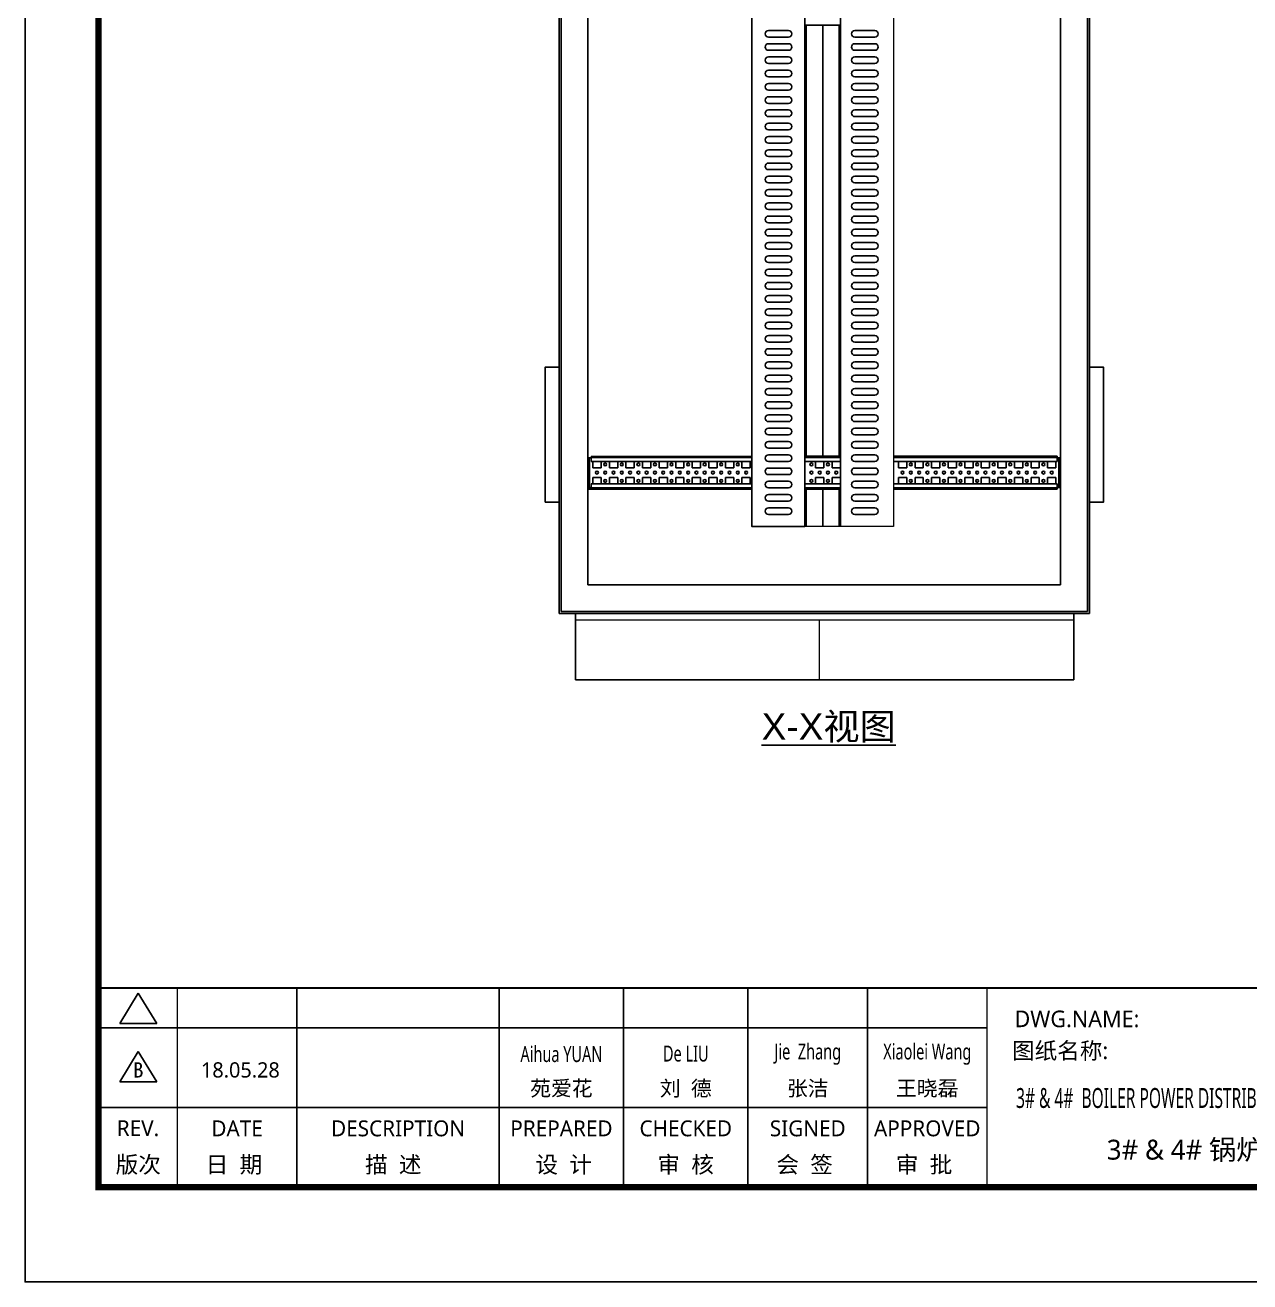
# Model space of a CAD drawing. Extents: x 81437 to 204847, y -54769 to -29444.
# Drawn here: x 86368 to 88216, y -37040 to -35144 of the extents above; entities that cross this region are included whole.
import ezdxf
from ezdxf.enums import TextEntityAlignment as Align

# ---------------------------------------------------------------- set-up
doc = ezdxf.new("R2010")
doc.units = 0
doc.header["$LTSCALE"] = 100
doc.header["$MEASUREMENT"] = 0
for name, color, linetype in [('CLOUD_LAYER', 6, 'Continuous'), ('PANEL', 7, 'Continuous'), ('t', 1, 'Continuous'), ('TEXT', 7, 'Continuous')]:
    doc.layers.add(name, color=color, linetype=linetype)
doc.layers.add('细实线', color=7, linetype='Continuous', lineweight=20)
doc.styles.add('HZ', font='arial.ttf', dxfattribs={"width": 0.7})
doc.styles.get("Standard").update_dxf_attribs({"font": ''})
doc.styles.add('微软雅黑', font='')
doc.styles.get('Standard').set_extended_font_data('SimSun')
doc.styles.get('微软雅黑').set_extended_font_data('Microsoft YaHei')

# ---------------------------------------------------------------- blocks, each defined once
blk = doc.blocks.new('图框')
at = {"color": 7}
for p, q in [((-6.2, -2970.4), (1334, -2970.4)), ((-6.2, -3090.4), (1334, -3090.4))]:
    blk.add_line(p, q, dxfattribs=at)
at = {"color": 7, "const_width": 3}
blk.add_lwpolyline([(4109.5, -2910.4), (-6.2, -2910.4)], dxfattribs=at)
at = {"layer": 't', "color": 7}
for p, q in [((25.8, -2963.9), (53.7, -2918)), ((81.7, -2963.9), (53.7, -2918)), ((25.8, -2963.9), (81.7, -2963.9)), ((25.8, -3051.8), (53.7, -3006)), ((81.7, -3051.8), (53.7, -3006)), ((25.8, -3051.8), (81.7, -3051.8))]:
    blk.add_line(p, q, dxfattribs=at)
at = {"layer": 't', "color": 7, "const_width": 9.62}
blk.add_lwpolyline([(4109.5, -3210.4), (4109.5, -58.9), (-6.2, -58.9), (-6.2, -3210.4)], close=True, dxfattribs=at)
at = {"layer": 't', "color": 7, "const_width": 2.4}
for points in [[(112.6, -2911.6), (112.6, -3210.4)], [(292.9, -2911.6), (292.9, -3210.4)], [(598.2, -2911.6), (598.2, -3215.3)], [(785.8, -2911.6), (785.8, -3215.3)], [(973.4, -2911.6), (973.4, -3215.3)], [(1153.7, -2911.6), (1153.7, -3215.3)], [(1334, -2911.6), (1334, -3215.3)]]:
    blk.add_lwpolyline(points, dxfattribs=at)
at = {"color": 7, "style": '微软雅黑', "flags": 8}
for tag, p, height in [('DWG.NAME:', (1375.5, -2969.2), 25), ('DWG.NO.:', (3122, -3089.3), 24), ('图纸编号', (3309.2, -3111.3), 24), ('FILENO.:', (3122.5, -3165), 24), ('文档号', (3311.6, -3183), 24)]:
    blk.add_attdef(tag, p, '', height=height, dxfattribs=at)
at = {"color": 7, "style": '微软雅黑', "width": 0.8, "flags": 8}
for tag, p, height in [('PROJECTNAME:', (3119.3, -2971.7), 24), ('PROJECT_NAME', (3324.7, -2969.2), 25)]:
    blk.add_attdef(tag, p, '', height=height, dxfattribs=at)
at = {"color": 7, "style": '微软雅黑', "flags": 8}
for tag, p in [('图纸名称:', (1371.6, -3024.8)), ('项目名称', (3272.9, -3045.6))]:
    blk.add_attdef(tag, text='', height=25, dxfattribs=at).set_placement(p, align=Align.BOTTOM_LEFT)
for tag, height, width, p in [('RENLIU', 24, 0.7, (692, -3009.2)), ('SHUFENWANG', 24, 0.7, (879.6, -3009.2)), ('FANGHOU', 24, 0.7, (1063.6, -3009.2)), ('DANDANLI', 24, 0.7, (1243.9, -3009.2)), ('#10STATIONONTROLCABINETCOVER', 30, 0.6, (1771.7, -3076)), ('HANGZHOUHOLLYSYSAUTOMATIONCO.,LTD.', 24, 0.7, (2763.9, -3104.6))]:
    blk.add_attdef(tag, text='', height=height, dxfattribs=dict(at, width=width)).set_placement(p, align=Align.MIDDLE)
at = {"color": 7, "flags": 8}
blk.add_attdef('A', text='', height=23, dxfattribs=at).set_placement((53.7, -3033.7), align=Align.MIDDLE)
at = {"color": 7, "style": '微软雅黑', "flags": 8}
for tag, height, p in [('设计时间', 23, (207.7, -3033.7)), ('刘仁', 23, (692, -3061.1)), ('王姝芬', 23, (879.6, -3061.1)), ('侯方', 23, (1063.6, -3061.1)), ('李丹丹', 23, (1243.9, -3061.1)), ('PAGEXOFX', 24, (3947.6, -3097.9)), ('REV.', 24, (53.2, -3121.9)), ('DATE', 24, (202.7, -3121.9)), ('DESCRIPTION', 24, (445.6, -3121.9)), ('PREPARED', 24, (692, -3121.9)), ('CHECKED', 24, (879.6, -3121.9)), ('SIGNED', 24, (1063.6, -3121.9)), ('APPROVED', 24, (1243.9, -3121.9)), ('图纸名称', 30, (1771.7, -3153.6)), ('第几页共几页', 24, (3947.6, -3172.9))]:
    blk.add_attdef(tag, text='', height=height, dxfattribs=at).set_placement(p, align=Align.MIDDLE)
at = {"layer": 't', "color": 7, "style": '微软雅黑'}
for s, p in [('版次', (53.7, -3176.5)), ('日  期', (198, -3176.5)), ('描  述', (438.3, -3176.5)), ('设  计', (695.3, -3176.5)), ('审  核', (879.4, -3176.5)), ('会  签', (1058.9, -3176.5)), ('审  批', (1239.1, -3176.5))]:
    blk.add_text(s, height=25, dxfattribs=at).set_placement(p, align=Align.MIDDLE_CENTER)

msp = doc.modelspace()

# ---------------------------------------------------------------- linework, layer by layer
at = {"color": 7, "linetype": 'Continuous'}
for p, q in [((87598.4, -35900.2), (87598.4, -34155.2)), ((87519.6, -35152.2), (87489.6, -35152.2)), ((87544.4, -35144.2), (87598.4, -35144.2)), ((87544.4, -35853.2), (87544.4, -35153.2)), ((87546.4, -35794.2), (87546.4, -35144.2)), ((87571.4, -35794.2), (87571.4, -35144.2)), ((87596.4, -35144.2), (87596.4, -35794.2)), ((87619.9, -35152.2), (87649.9, -35152.2)), ((87489.6, -35162.2), (87519.6, -35162.2)), ((87519.6, -35172.2), (87489.6, -35172.2)), ((87649.9, -35162.2), (87619.9, -35162.2)), ((87619.9, -35172.2), (87649.9, -35172.2)), ((87489.6, -35182.2), (87519.6, -35182.2)), ((87519.6, -35192.2), (87489.6, -35192.2)), ((87649.9, -35182.2), (87619.9, -35182.2)), ((87619.9, -35192.2), (87649.9, -35192.2)), ((87489.6, -35202.2), (87519.6, -35202.2)), ((87519.6, -35212.2), (87489.6, -35212.2)), ((87571.4, -35794.2), (87571.4, -35200.2)), ((87649.9, -35202.2), (87619.9, -35202.2)), ((87619.9, -35212.2), (87649.9, -35212.2)), ((87489.6, -35222.2), (87519.6, -35222.2)), ((87519.6, -35232.2), (87489.6, -35232.2)), ((87649.9, -35222.2), (87619.9, -35222.2)), ((87619.9, -35232.2), (87649.9, -35232.2)), ((87489.6, -35242.2), (87519.6, -35242.2)), ((87519.6, -35252.2), (87489.6, -35252.2)), ((87649.9, -35242.2), (87619.9, -35242.2)), ((87619.9, -35252.2), (87649.9, -35252.2)), ((87489.6, -35262.2), (87519.6, -35262.2)), ((87519.6, -35272.2), (87489.6, -35272.2)), ((87649.9, -35262.2), (87619.9, -35262.2)), ((87619.9, -35272.2), (87649.9, -35272.2)), ((87489.6, -35282.2), (87519.6, -35282.2)), ((87519.6, -35292.2), (87489.6, -35292.2)), ((87649.9, -35282.2), (87619.9, -35282.2)), ((87619.9, -35292.2), (87649.9, -35292.2)), ((87489.6, -35302.2), (87519.6, -35302.2)), ((87519.6, -35312.2), (87489.6, -35312.2)), ((87649.9, -35302.2), (87619.9, -35302.2)), ((87619.9, -35312.2), (87649.9, -35312.2)), ((87489.6, -35322.2), (87519.6, -35322.2)), ((87519.6, -35332.2), (87489.6, -35332.2)), ((87649.9, -35322.2), (87619.9, -35322.2)), ((87619.9, -35332.2), (87649.9, -35332.2)), ((87489.6, -35342.2), (87519.6, -35342.2)), ((87649.9, -35342.2), (87619.9, -35342.2)), ((87519.6, -35352.2), (87489.6, -35352.2)), ((87489.6, -35362.2), (87519.6, -35362.2)), ((87619.9, -35352.2), (87649.9, -35352.2)), ((87649.9, -35362.2), (87619.9, -35362.2)), ((87519.6, -35372.2), (87489.6, -35372.2)), ((87489.6, -35382.2), (87519.6, -35382.2)), ((87619.9, -35372.2), (87649.9, -35372.2)), ((87649.9, -35382.2), (87619.9, -35382.2)), ((87519.6, -35392.2), (87489.6, -35392.2)), ((87489.6, -35402.2), (87519.6, -35402.2)), ((87619.9, -35392.2), (87649.9, -35392.2)), ((87649.9, -35402.2), (87619.9, -35402.2)), ((87519.6, -35412.2), (87489.6, -35412.2)), ((87489.6, -35422.2), (87519.6, -35422.2)), ((87619.9, -35412.2), (87649.9, -35412.2)), ((87649.9, -35422.2), (87619.9, -35422.2)), ((87519.6, -35432.2), (87489.6, -35432.2)), ((87489.6, -35442.2), (87519.6, -35442.2)), ((87619.9, -35432.2), (87649.9, -35432.2)), ((87649.9, -35442.2), (87619.9, -35442.2)), ((87519.6, -35452.2), (87489.6, -35452.2)), ((87489.6, -35462.2), (87519.6, -35462.2)), ((87619.9, -35452.2), (87649.9, -35452.2)), ((87649.9, -35462.2), (87619.9, -35462.2)), ((87519.6, -35472.2), (87489.6, -35472.2)), ((87489.6, -35482.2), (87519.6, -35482.2)), ((87619.9, -35472.2), (87649.9, -35472.2)), ((87649.9, -35482.2), (87619.9, -35482.2)), ((87519.6, -35492.2), (87489.6, -35492.2)), ((87489.6, -35502.2), (87519.6, -35502.2)), ((87619.9, -35492.2), (87649.9, -35492.2)), ((87649.9, -35502.2), (87619.9, -35502.2)), ((87519.6, -35512.2), (87489.6, -35512.2)), ((87489.6, -35522.2), (87519.6, -35522.2)), ((87619.9, -35512.2), (87649.9, -35512.2)), ((87649.9, -35522.2), (87619.9, -35522.2)), ((87519.6, -35532.2), (87489.6, -35532.2)), ((87619.9, -35532.2), (87649.9, -35532.2)), ((87489.6, -35542.2), (87519.6, -35542.2)), ((87519.6, -35552.2), (87489.6, -35552.2)), ((87649.9, -35542.2), (87619.9, -35542.2)), ((87619.9, -35552.2), (87649.9, -35552.2)), ((87489.6, -35562.2), (87519.6, -35562.2)), ((87519.6, -35572.2), (87489.6, -35572.2)), ((87649.9, -35562.2), (87619.9, -35562.2)), ((87619.9, -35572.2), (87649.9, -35572.2)), ((87489.6, -35582.2), (87519.6, -35582.2)), ((87519.6, -35592.2), (87489.6, -35592.2)), ((87649.9, -35582.2), (87619.9, -35582.2)), ((87619.9, -35592.2), (87649.9, -35592.2)), ((87489.6, -35602.2), (87519.6, -35602.2)), ((87519.6, -35612.2), (87489.6, -35612.2)), ((87649.9, -35602.2), (87619.9, -35602.2)), ((87619.9, -35612.2), (87649.9, -35612.2)), ((87489.6, -35622.2), (87519.6, -35622.2)), ((87519.6, -35632.2), (87489.6, -35632.2)), ((87649.9, -35622.2), (87619.9, -35622.2)), ((87619.9, -35632.2), (87649.9, -35632.2)), ((87489.6, -35642.2), (87519.6, -35642.2)), ((87519.6, -35652.2), (87489.6, -35652.2)), ((87649.9, -35642.2), (87619.9, -35642.2)), ((87619.9, -35652.2), (87649.9, -35652.2)), ((87489.6, -35662.2), (87519.6, -35662.2)), ((87519.6, -35672.2), (87489.6, -35672.2)), ((87649.9, -35662.2), (87619.9, -35662.2)), ((87619.9, -35672.2), (87649.9, -35672.2)), ((87489.6, -35682.2), (87519.6, -35682.2)), ((87519.6, -35692.2), (87489.6, -35692.2)), ((87649.9, -35682.2), (87619.9, -35682.2)), ((87619.9, -35692.2), (87649.9, -35692.2)), ((87489.6, -35702.2), (87519.6, -35702.2)), ((87649.9, -35702.2), (87619.9, -35702.2)), ((87519.6, -35712.2), (87489.6, -35712.2)), ((87489.6, -35722.2), (87519.6, -35722.2)), ((87619.9, -35712.2), (87649.9, -35712.2)), ((87649.9, -35722.2), (87619.9, -35722.2)), ((87519.6, -35732.2), (87489.6, -35732.2)), ((87489.6, -35742.2), (87519.6, -35742.2)), ((87619.9, -35732.2), (87649.9, -35732.2)), ((87649.9, -35742.2), (87619.9, -35742.2)), ((87519.6, -35752.2), (87489.6, -35752.2)), ((87489.6, -35762.2), (87519.6, -35762.2)), ((87619.9, -35752.2), (87649.9, -35752.2)), ((87649.9, -35762.2), (87619.9, -35762.2)), ((87519.6, -35772.2), (87489.6, -35772.2)), ((87489.6, -35782.2), (87519.6, -35782.2)), ((87619.9, -35772.2), (87649.9, -35772.2)), ((87649.9, -35782.2), (87619.9, -35782.2)), ((87217.3, -35796.7), (87222.3, -35796.7)), ((87219.8, -35841.7), (87219.8, -35796.7)), ((87464.4, -35796.2), (87222.3, -35796.2)), ((87222.3, -35802.2), (87464.4, -35802.2)), ((87224.6, -35812), (87224.6, -35802.2)), ((87237.1, -35802.2), (87237.1, -35812)), ((87249.6, -35812), (87249.6, -35802.2)), ((87262.1, -35802.2), (87262.1, -35812)), ((87274.6, -35812), (87274.6, -35802.2)), ((87287.1, -35802.2), (87287.1, -35812)), ((87299.6, -35812), (87299.6, -35802.2)), ((87312.1, -35802.2), (87312.1, -35812)), ((87324.6, -35812), (87324.6, -35802.2)), ((87337.1, -35802.2), (87337.1, -35812)), ((87349.6, -35812), (87349.6, -35802.2)), ((87362.1, -35802.2), (87362.1, -35812)), ((87374.6, -35812), (87374.6, -35802.2)), ((87387.1, -35802.2), (87387.1, -35812)), ((87399.6, -35812), (87399.6, -35802.2)), ((87412.1, -35802.2), (87412.1, -35812)), ((87424.6, -35812), (87424.6, -35802.2)), ((87437.1, -35802.2), (87437.1, -35812)), ((87449.6, -35812), (87449.6, -35802.2)), ((87462.1, -35802.2), (87462.1, -35812)), ((87519.6, -35792.2), (87489.6, -35792.2)), ((87489.6, -35802.2), (87519.6, -35802.2)), ((87544.4, -35794.2), (87598.4, -35794.2)), ((87544.4, -35796.2), (87598.4, -35796.2)), ((87598.4, -35802.2), (87544.4, -35802.2)), ((87560.6, -35802.2), (87560.6, -35812)), ((87573.1, -35812), (87573.1, -35802.2)), ((87585.6, -35802.2), (87585.6, -35812)), ((87598.1, -35812), (87598.1, -35802.2)), ((87619.9, -35792.2), (87649.9, -35792.2)), ((87649.9, -35802.2), (87619.9, -35802.2)), ((87678.4, -35794.2), (87746.3, -35794.2)), ((87678.4, -35796.2), (87746.3, -35796.2)), ((87746.3, -35802.2), (87678.4, -35802.2)), ((87685.6, -35802.2), (87685.6, -35812)), ((87698.1, -35812), (87698.1, -35802.2)), ((87710.6, -35802.2), (87710.6, -35812)), ((87723.1, -35812), (87723.1, -35802.2)), ((87735.6, -35802.2), (87735.6, -35812)), ((87746.3, -35794.2), (87925.3, -35794.2)), ((87746.3, -35796.2), (87925.3, -35796.2)), ((87925.3, -35802.2), (87746.3, -35802.2)), ((87748.1, -35812), (87748.1, -35802.2)), ((87760.6, -35802.2), (87760.6, -35812)), ((87773.1, -35812), (87773.1, -35802.2)), ((87785.6, -35802.2), (87785.6, -35812)), ((87798.1, -35812), (87798.1, -35802.2)), ((87810.6, -35802.2), (87810.6, -35812)), ((87823.1, -35812), (87823.1, -35802.2)), ((87835.6, -35802.2), (87835.6, -35812)), ((87848.1, -35812), (87848.1, -35802.2)), ((87860.6, -35802.2), (87860.6, -35812)), ((87873.1, -35812), (87873.1, -35802.2)), ((87885.6, -35802.2), (87885.6, -35812)), ((87898.1, -35812), (87898.1, -35802.2)), ((87910.6, -35802.2), (87910.6, -35812)), ((87923.1, -35812), (87923.1, -35802.2)), ((87925.3, -35802.2), (87925.3, -35794.2)), ((87930.3, -35796.7), (87925.3, -35796.7)), ((87927.8, -35841.7), (87927.8, -35796.7)), ((87237.1, -35812), (87224.6, -35812)), ((87262.1, -35812), (87249.6, -35812)), ((87287.1, -35812), (87274.6, -35812)), ((87312.1, -35812), (87299.6, -35812)), ((87337.1, -35812), (87324.6, -35812)), ((87362.1, -35812), (87349.6, -35812)), ((87387.1, -35812), (87374.6, -35812)), ((87412.1, -35812), (87399.6, -35812)), ((87437.1, -35812), (87424.6, -35812)), ((87462.1, -35812), (87449.6, -35812)), ((87519.6, -35812.2), (87489.6, -35812.2)), ((87489.6, -35822.2), (87519.6, -35822.2)), ((87560.6, -35812), (87573.1, -35812)), ((87585.6, -35812), (87598.1, -35812)), ((87619.9, -35812.2), (87649.9, -35812.2)), ((87649.9, -35822.2), (87619.9, -35822.2)), ((87685.6, -35812), (87698.1, -35812)), ((87710.6, -35812), (87723.1, -35812)), ((87735.6, -35812), (87748.1, -35812)), ((87753.5, -35821.2), (87755.1, -35821.2)), ((87756.3, -35818.5), (87756.3, -35820)), ((87760.6, -35812), (87773.1, -35812)), ((87785.6, -35812), (87798.1, -35812)), ((87810.6, -35812), (87823.1, -35812)), ((87835.6, -35812), (87848.1, -35812)), ((87860.6, -35812), (87873.1, -35812)), ((87885.6, -35812), (87898.1, -35812)), ((87910.6, -35812), (87923.1, -35812)), ((87222.3, -35841.7), (87217.3, -35841.7)), ((87217.3, -35844.2), (87464.4, -35844.2)), ((87222.3, -35836.2), (87464.4, -35836.2)), ((87464.4, -35842.2), (87222.3, -35842.2)), ((87464.4, -35844.2), (87222.3, -35844.2)), ((87224.6, -35826.5), (87237.1, -35826.5)), ((87224.6, -35836.2), (87224.6, -35826.5)), ((87237.1, -35826.5), (87237.1, -35836.2)), ((87249.6, -35826.5), (87262.1, -35826.5)), ((87249.6, -35836.2), (87249.6, -35826.5)), ((87262.1, -35826.5), (87262.1, -35836.2)), ((87274.6, -35826.5), (87287.1, -35826.5)), ((87274.6, -35836.2), (87274.6, -35826.5)), ((87287.1, -35826.5), (87287.1, -35836.2)), ((87299.6, -35826.5), (87312.1, -35826.5)), ((87299.6, -35836.2), (87299.6, -35826.5)), ((87312.1, -35826.5), (87312.1, -35836.2)), ((87324.6, -35826.5), (87337.1, -35826.5)), ((87324.6, -35836.2), (87324.6, -35826.5)), ((87337.1, -35826.5), (87337.1, -35836.2)), ((87349.6, -35826.5), (87362.1, -35826.5)), ((87349.6, -35836.2), (87349.6, -35826.5)), ((87362.1, -35826.5), (87362.1, -35836.2)), ((87374.6, -35826.5), (87387.1, -35826.5)), ((87374.6, -35836.2), (87374.6, -35826.5)), ((87387.1, -35826.5), (87387.1, -35836.2)), ((87399.6, -35826.5), (87412.1, -35826.5)), ((87399.6, -35836.2), (87399.6, -35826.5)), ((87412.1, -35826.5), (87412.1, -35836.2)), ((87424.6, -35826.5), (87437.1, -35826.5)), ((87424.6, -35836.2), (87424.6, -35826.5)), ((87437.1, -35826.5), (87437.1, -35836.2)), ((87449.6, -35826.5), (87462.1, -35826.5)), ((87449.6, -35836.2), (87449.6, -35826.5)), ((87462.1, -35826.5), (87462.1, -35836.2)), ((87519.6, -35832.2), (87489.6, -35832.2)), ((87489.6, -35842.2), (87519.6, -35842.2)), ((87598.4, -35836.2), (87544.4, -35836.2)), ((87544.4, -35842.2), (87598.4, -35842.2)), ((87544.4, -35844.2), (87598.4, -35844.2)), ((87546.4, -35900.2), (87546.4, -35844.3)), ((87573.1, -35826.5), (87560.6, -35826.5)), ((87560.6, -35826.5), (87560.6, -35836.2)), ((87571.4, -35900.2), (87571.4, -35844.2)), ((87573.1, -35836.2), (87573.1, -35826.5)), ((87598.1, -35826.5), (87585.6, -35826.5)), ((87585.6, -35826.5), (87585.6, -35836.2)), ((87596.4, -35844.4), (87596.4, -35900.2)), ((87598.1, -35836.2), (87598.1, -35826.5)), ((87619.9, -35832.2), (87649.9, -35832.2)), ((87649.9, -35842.2), (87619.9, -35842.2)), ((87746.3, -35836.2), (87678.4, -35836.2)), ((87678.4, -35842.2), (87746.3, -35842.2)), ((87678.4, -35844.2), (87746.3, -35844.2)), ((87698.1, -35826.5), (87685.6, -35826.5)), ((87685.6, -35826.5), (87685.6, -35836.2)), ((87698.1, -35836.2), (87698.1, -35826.5)), ((87723.1, -35826.5), (87710.6, -35826.5)), ((87710.6, -35826.5), (87710.6, -35836.2)), ((87723.1, -35836.2), (87723.1, -35826.5)), ((87748.1, -35826.5), (87735.6, -35826.5)), ((87735.6, -35826.5), (87735.6, -35836.2)), ((87925.3, -35836.2), (87746.3, -35836.2)), ((87746.3, -35842.2), (87925.3, -35842.2)), ((87746.3, -35844.2), (87925.3, -35844.2)), ((87748.1, -35836.2), (87748.1, -35826.5)), ((87773.1, -35826.5), (87760.6, -35826.5)), ((87760.6, -35826.5), (87760.6, -35836.2)), ((87773.1, -35836.2), (87773.1, -35826.5)), ((87798.1, -35826.5), (87785.6, -35826.5)), ((87785.6, -35826.5), (87785.6, -35836.2)), ((87798.1, -35836.2), (87798.1, -35826.5)), ((87823.1, -35826.5), (87810.6, -35826.5)), ((87810.6, -35826.5), (87810.6, -35836.2)), ((87823.1, -35836.2), (87823.1, -35826.5)), ((87848.1, -35826.5), (87835.6, -35826.5)), ((87835.6, -35826.5), (87835.6, -35836.2)), ((87848.1, -35836.2), (87848.1, -35826.5)), ((87873.1, -35826.5), (87860.6, -35826.5)), ((87860.6, -35826.5), (87860.6, -35836.2)), ((87873.1, -35836.2), (87873.1, -35826.5)), ((87898.1, -35826.5), (87885.6, -35826.5)), ((87885.6, -35826.5), (87885.6, -35836.2)), ((87898.1, -35836.2), (87898.1, -35826.5)), ((87923.1, -35826.5), (87910.6, -35826.5)), ((87910.6, -35826.5), (87910.6, -35836.2)), ((87923.1, -35836.2), (87923.1, -35826.5)), ((87925.3, -35844.2), (87925.3, -35836.2)), ((87925.3, -35841.7), (87930.3, -35841.7)), ((87519.6, -35852.2), (87489.6, -35852.2)), ((87489.6, -35862.2), (87519.6, -35862.2)), ((87619.9, -35852.2), (87649.9, -35852.2)), ((87649.9, -35862.2), (87619.9, -35862.2)), ((87519.6, -35872.2), (87489.6, -35872.2)), ((87489.6, -35882.2), (87519.6, -35882.2)), ((87619.9, -35872.2), (87649.9, -35872.2)), ((87649.9, -35882.2), (87619.9, -35882.2))]:
    msp.add_line(p, q, dxfattribs=at)
msp.add_line((87930.3, -35815.1), (87930.3, -35639.7))
at = {"color": 7}
msp.add_line((87198.3, -36131.7), (87950.3, -36131.7), dxfattribs=at)
at = {"color": 1}
msp.add_lwpolyline([(86368.2, -33609.5), (90696.5, -33609.5), (90696.5, -37039.7), (86368.2, -37039.7)], close=True, dxfattribs=at)
at = {"color": 7}
msp.add_lwpolyline([(87464.4, -34100.2), (87544.4, -34100.2), (87544.4, -35900.2), (87464.4, -35900.2)], close=True, dxfattribs=at)
at = {"color": 7, "linetype": 'Continuous'}
for centre in [(87243.3, -35806.7), (87243.3, -35806.7), (87268.3, -35806.7), (87268.3, -35806.7), (87293.3, -35806.7), (87293.3, -35806.7), (87318.3, -35806.7), (87318.3, -35806.7), (87343.3, -35806.7), (87343.3, -35806.7), (87368.3, -35806.7), (87368.3, -35806.7), (87393.3, -35806.7), (87393.3, -35806.7), (87418.3, -35806.7), (87418.3, -35806.7), (87443.3, -35806.7), (87443.3, -35806.7), (87554.3, -35806.7), (87579.3, -35806.7), (87704.3, -35806.7), (87704.3, -35806.7), (87729.3, -35806.7), (87729.3, -35806.7), (87754.3, -35806.7), (87779.3, -35806.7), (87804.3, -35806.7), (87829.3, -35806.7), (87854.3, -35806.7), (87879.3, -35806.7), (87904.3, -35806.7), (87230.8, -35819.2), (87243.3, -35819.2), (87243.3, -35819.2), (87255.8, -35819.2), (87268.3, -35819.2), (87268.3, -35819.2), (87280.8, -35819.2), (87293.3, -35819.2), (87293.3, -35819.2), (87305.8, -35819.2), (87318.3, -35819.2), (87318.3, -35819.2), (87330.8, -35819.2), (87343.3, -35819.2), (87343.3, -35819.2), (87355.8, -35819.2), (87368.3, -35819.2), (87368.3, -35819.2), (87380.8, -35819.2), (87393.3, -35819.2), (87393.3, -35819.2), (87405.8, -35819.2), (87418.3, -35819.2), (87418.3, -35819.2), (87430.8, -35819.2), (87443.3, -35819.2), (87443.3, -35819.2), (87455.8, -35819.2), (87554.3, -35819.2), (87566.8, -35819.2), (87579.3, -35819.2), (87591.8, -35819.2), (87691.8, -35819.2), (87704.3, -35819.2), (87704.3, -35819.2), (87716.8, -35819.2), (87729.3, -35819.2), (87729.3, -35819.2), (87741.8, -35819.2), (87754.3, -35819.2), (87766.8, -35819.2), (87779.3, -35819.2), (87791.8, -35819.2), (87804.3, -35819.2), (87816.8, -35819.2), (87829.3, -35819.2), (87841.8, -35819.2), (87854.3, -35819.2), (87866.8, -35819.2), (87879.3, -35819.2), (87891.8, -35819.2), (87904.3, -35819.2), (87916.8, -35819.2), (87243.3, -35831.7), (87243.3, -35831.7), (87268.3, -35831.7), (87268.3, -35831.7), (87293.3, -35831.7), (87293.3, -35831.7), (87318.3, -35831.7), (87318.3, -35831.7), (87343.3, -35831.7), (87343.3, -35831.7), (87368.3, -35831.7), (87368.3, -35831.7), (87393.3, -35831.7), (87393.3, -35831.7), (87418.3, -35831.7), (87418.3, -35831.7), (87443.3, -35831.7), (87443.3, -35831.7), (87554.3, -35831.7), (87579.3, -35831.7), (87704.3, -35831.7), (87704.3, -35831.7), (87729.3, -35831.7), (87729.3, -35831.7), (87754.3, -35831.7), (87779.3, -35831.7), (87804.3, -35831.7), (87829.3, -35831.7), (87854.3, -35831.7), (87879.3, -35831.7), (87904.3, -35831.7)]:
    msp.add_circle(centre, 2.15, dxfattribs=at)
for centre, radius, start, end in [((87489.6, -35157.2), 5, 90, 270), ((87519.6, -35157.2), 5, 270, 90), ((87619.9, -35157.2), 5, 90, 270), ((87649.9, -35157.2), 5, 270, 90), ((87489.6, -35177.2), 5, 90, 270), ((87519.6, -35177.2), 5, 270, 90), ((87619.9, -35177.2), 5, 90, 270), ((87649.9, -35177.2), 5, 270, 90), ((87489.6, -35197.2), 5, 90, 270), ((87519.6, -35197.2), 5, 270, 90), ((87619.9, -35197.2), 5, 90, 270), ((87649.9, -35197.2), 5, 270, 90), ((87489.6, -35217.2), 5, 90, 270), ((87519.6, -35217.2), 5, 270, 90), ((87619.9, -35217.2), 5, 90, 270), ((87649.9, -35217.2), 5, 270, 90), ((87489.6, -35237.2), 5, 90, 270), ((87519.6, -35237.2), 5, 270, 90), ((87619.9, -35237.2), 5, 90, 270), ((87649.9, -35237.2), 5, 270, 90), ((87489.6, -35257.2), 5, 90, 270), ((87519.6, -35257.2), 5, 270, 90), ((87619.9, -35257.2), 5, 90, 270), ((87649.9, -35257.2), 5, 270, 90), ((87489.6, -35277.2), 5, 90, 270), ((87519.6, -35277.2), 5, 270, 90), ((87619.9, -35277.2), 5, 90, 270), ((87649.9, -35277.2), 5, 270, 90), ((87489.6, -35297.2), 5, 90, 270), ((87519.6, -35297.2), 5, 270, 90), ((87619.9, -35297.2), 5, 90, 270), ((87649.9, -35297.2), 5, 270, 90), ((87489.6, -35317.2), 5, 90, 270), ((87519.6, -35317.2), 5, 270, 90), ((87619.9, -35317.2), 5, 90, 270), ((87649.9, -35317.2), 5, 270, 90), ((87489.6, -35337.2), 5, 90, 270), ((87519.6, -35337.2), 5, 270, 90), ((87619.9, -35337.2), 5, 90, 270), ((87649.9, -35337.2), 5, 270, 90), ((87489.6, -35357.2), 5, 90, 270), ((87519.6, -35357.2), 5, 270, 90), ((87619.9, -35357.2), 5, 90, 270), ((87649.9, -35357.2), 5, 270, 90), ((87489.6, -35377.2), 5, 90, 270), ((87519.6, -35377.2), 5, 270, 90), ((87619.9, -35377.2), 5, 90, 270), ((87649.9, -35377.2), 5, 270, 90), ((87489.6, -35397.2), 5, 90, 270), ((87519.6, -35397.2), 5, 270, 90), ((87619.9, -35397.2), 5, 90, 270), ((87649.9, -35397.2), 5, 270, 90), ((87489.6, -35417.2), 5, 90, 270), ((87519.6, -35417.2), 5, 270, 90), ((87619.9, -35417.2), 5, 90, 270), ((87649.9, -35417.2), 5, 270, 90), ((87489.6, -35437.2), 5, 90, 270), ((87519.6, -35437.2), 5, 270, 90), ((87619.9, -35437.2), 5, 90, 270), ((87649.9, -35437.2), 5, 270, 90), ((87489.6, -35457.2), 5, 90, 270), ((87519.6, -35457.2), 5, 270, 90), ((87619.9, -35457.2), 5, 90, 270), ((87649.9, -35457.2), 5, 270, 90), ((87489.6, -35477.2), 5, 90, 270), ((87519.6, -35477.2), 5, 270, 90), ((87619.9, -35477.2), 5, 90, 270), ((87649.9, -35477.2), 5, 270, 90), ((87489.6, -35497.2), 5, 90, 270), ((87519.6, -35497.2), 5, 270, 90), ((87619.9, -35497.2), 5, 90, 270), ((87649.9, -35497.2), 5, 270, 90), ((87489.6, -35517.2), 5, 90, 270), ((87519.6, -35517.2), 5, 270, 90), ((87619.9, -35517.2), 5, 90, 270), ((87649.9, -35517.2), 5, 270, 90), ((87489.6, -35537.2), 5, 90, 270), ((87519.6, -35537.2), 5, 270, 90), ((87619.9, -35537.2), 5, 90, 270), ((87649.9, -35537.2), 5, 270, 90), ((87489.6, -35557.2), 5, 90, 270), ((87519.6, -35557.2), 5, 270, 90), ((87619.9, -35557.2), 5, 90, 270), ((87649.9, -35557.2), 5, 270, 90), ((87489.6, -35577.2), 5, 90, 270), ((87519.6, -35577.2), 5, 270, 90), ((87619.9, -35577.2), 5, 90, 270), ((87649.9, -35577.2), 5, 270, 90), ((87489.6, -35597.2), 5, 90, 270), ((87519.6, -35597.2), 5, 270, 90), ((87619.9, -35597.2), 5, 90, 270), ((87649.9, -35597.2), 5, 270, 90), ((87489.6, -35617.2), 5, 90, 270), ((87519.6, -35617.2), 5, 270, 90), ((87619.9, -35617.2), 5, 90, 270), ((87649.9, -35617.2), 5, 270, 90), ((87489.6, -35637.2), 5, 90, 270), ((87519.6, -35637.2), 5, 270, 90), ((87619.9, -35637.2), 5, 90, 270), ((87649.9, -35637.2), 5, 270, 90), ((87489.6, -35657.2), 5, 90, 270), ((87519.6, -35657.2), 5, 270, 90), ((87619.9, -35657.2), 5, 90, 270), ((87649.9, -35657.2), 5, 270, 90), ((87489.6, -35677.2), 5, 90, 270), ((87519.6, -35677.2), 5, 270, 90), ((87619.9, -35677.2), 5, 90, 270), ((87649.9, -35677.2), 5, 270, 90), ((87489.6, -35697.2), 5, 90, 270), ((87519.6, -35697.2), 5, 270, 90), ((87619.9, -35697.2), 5, 90, 270), ((87649.9, -35697.2), 5, 270, 90), ((87489.6, -35717.2), 5, 90, 270), ((87519.6, -35717.2), 5, 270, 90), ((87619.9, -35717.2), 5, 90, 270), ((87649.9, -35717.2), 5, 270, 90), ((87489.6, -35737.2), 5, 90, 270), ((87519.6, -35737.2), 5, 270, 90), ((87619.9, -35737.2), 5, 90, 270), ((87649.9, -35737.2), 5, 270, 90), ((87489.6, -35757.2), 5, 90, 270), ((87519.6, -35757.2), 5, 270, 90), ((87619.9, -35757.2), 5, 90, 270), ((87649.9, -35757.2), 5, 270, 90), ((87489.6, -35777.2), 5, 90, 270), ((87519.6, -35777.2), 5, 270, 90), ((87619.9, -35777.2), 5, 90, 270), ((87649.9, -35777.2), 5, 270, 90), ((87489.6, -35797.2), 5, 90, 270), ((87519.6, -35797.2), 5, 270, 90), ((87619.9, -35797.2), 5, 90, 270), ((87649.9, -35797.2), 5, 270, 90), ((87489.6, -35817.2), 5, 90, 270), ((87519.6, -35817.2), 5, 270, 90), ((87619.9, -35817.2), 5, 90, 270), ((87649.9, -35817.2), 5, 270, 90), ((87753.3, -35819.2), 2.15, 283.7035, 292.4051), ((87489.6, -35837.2), 5, 90, 270), ((87519.6, -35837.2), 5, 270, 90), ((87619.9, -35837.2), 5, 90, 270), ((87649.9, -35837.2), 5, 270, 90), ((87489.6, -35857.2), 5, 90, 270), ((87519.6, -35857.2), 5, 270, 90), ((87619.9, -35857.2), 5, 90, 270), ((87649.9, -35857.2), 5, 270, 90), ((87489.6, -35877.2), 5, 90, 270), ((87519.6, -35877.2), 5, 270, 90), ((87619.9, -35877.2), 5, 90, 270), ((87649.9, -35877.2), 5, 270, 90)]:
    msp.add_arc(centre, radius, start, end, dxfattribs=at)
at = {"layer": 'CLOUD_LAYER', "color": 7}
msp.add_line((87217.3, -35988.2), (87930.3, -35988.2), dxfattribs=at)
for points in [[(87152.7, -35863.9), (87173.8, -35863.9), (87173.8, -35659.9), (87152.7, -35659.9)], [(87973.8, -35863.9), (87994.9, -35863.9), (87994.9, -35659.9), (87973.8, -35659.9)]]:
    msp.add_lwpolyline(points, close=True, dxfattribs=at)
at = {"layer": 'PANEL', "color": 7}
for p, q in [((87173.8, -34031.7), (87173.8, -36031.7)), ((87176.8, -34034.7), (87176.8, -36028.7)), ((87970.8, -36028.7), (87970.8, -34034.7)), ((87973.8, -36031.7), (87973.8, -34031.7)), ((87217.3, -35988.2), (87217.3, -34852.7)), ((87930.3, -35988.2), (87930.3, -34852.7)), ((87930.3, -34880), (87930.3, -35271)), ((87217.3, -35283.7), (87217.3, -35988.2)), ((87173.8, -36031.7), (87973.8, -36031.7)), ((87176.8, -36028.7), (87970.8, -36028.7)), ((87198.3, -36131.7), (87198.3, -36031.7)), ((87950.3, -36131.7), (87950.3, -36031.7))]:
    msp.add_line(p, q, dxfattribs=at)
at = {"layer": '细实线'}
for p, q in [((87222.3, -35794.2), (87464.4, -35794.2)), ((87222.3, -35794.2), (87222.3, -35802.2)), ((87222.3, -35836.2), (87222.3, -35844.2)), ((87598.4, -35900.2), (87544.4, -35900.2)), ((87950.3, -36041.7), (87198.3, -36041.7)), ((87565.8, -36041.7), (87565.8, -36131.7))]:
    msp.add_line(p, q, dxfattribs=at)
msp.add_lwpolyline([(87598.4, -34100.2), (87678.4, -34100.2), (87678.4, -35900.2), (87598.4, -35900.2)], close=True, dxfattribs=at)

# ---------------------------------------------------------------- block references
at = {"color": 1}
ref = msp.add_blockref('图框', (86485.2, -33686.3), dxfattribs=at)
ref.add_attrib('图纸名称:', '图纸名称:', dxfattribs={"color": 7, "height": 25, "style": '微软雅黑', "flags": 8}).set_placement((87856.9, -36711.1), align=Align.BOTTOM_LEFT)
ref.add_attrib('#10STATIONONTROLCABINETCOVER', '3# & 4#  BOILER POWER DISTRIBUTION 1CABINET SIDE VIEW DIAGRAM', dxfattribs={"color": 7, "height": 30, "style": '微软雅黑', "width": 0.6, "flags": 8}).set_placement((88256.9, -36762.4), align=Align.MIDDLE)
ref.add_attrib('DWG.NAME:', 'DWG.NAME:', (87860.7, -36655.6), dxfattribs={"color": 7, "height": 25, "style": '微软雅黑', "flags": 8})
ref.add_attrib('DANDANLI', 'Xiaolei Wang', dxfattribs={"color": 7, "height": 24, "style": '微软雅黑', "width": 0.7, "flags": 8}).set_placement((87729.1, -36695.6), align=Align.MIDDLE)
ref.add_attrib('FANGHOU', 'Jie  Zhang', dxfattribs={"color": 7, "height": 24, "style": '微软雅黑', "width": 0.7, "flags": 8}).set_placement((87548.8, -36695.6), align=Align.MIDDLE)
ref.add_attrib('SHUFENWANG', 'De LIU', dxfattribs={"color": 7, "height": 24, "style": '微软雅黑', "width": 0.7, "flags": 8}).set_placement((87364.8, -36695.6), align=Align.MIDDLE)
ref.add_attrib('RENLIU', 'Aihua YUAN', dxfattribs={"color": 7, "height": 24, "style": '微软雅黑', "width": 0.7, "flags": 8}).set_placement((87177.2, -36695.6), align=Align.MIDDLE)
ref.add_attrib('APPROVED', 'APPROVED', dxfattribs={"color": 7, "height": 24, "style": '微软雅黑'}).set_placement((87729.1, -36808.2), align=Align.MIDDLE)
ref.add_attrib('SIGNED', 'SIGNED', dxfattribs={"color": 7, "height": 24, "style": '微软雅黑'}).set_placement((87548.8, -36808.2), align=Align.MIDDLE)
ref.add_attrib('CHECKED', 'CHECKED', dxfattribs={"color": 7, "height": 24, "style": '微软雅黑'}).set_placement((87364.8, -36808.2), align=Align.MIDDLE)
ref.add_attrib('PREPARED', 'PREPARED', dxfattribs={"color": 7, "height": 24, "style": '微软雅黑'}).set_placement((87177.2, -36808.2), align=Align.MIDDLE)
ref.add_attrib('DESCRIPTION', 'DESCRIPTION', dxfattribs={"color": 7, "height": 24, "style": '微软雅黑'}).set_placement((86930.8, -36808.2), align=Align.MIDDLE)
ref.add_attrib('DATE', 'DATE', dxfattribs={"color": 7, "height": 24, "style": '微软雅黑', "flags": 8}).set_placement((86687.9, -36808.2), align=Align.MIDDLE)
ref.add_attrib('REV.', 'REV.', dxfattribs={"color": 7, "height": 24, "style": '微软雅黑', "flags": 8}).set_placement((86538.4, -36808.2), align=Align.MIDDLE)
ref.add_attrib('A', 'B', dxfattribs={"color": 7, "height": 23, "flags": 8}).set_placement((86538.9, -36720.1), align=Align.MIDDLE)
ref.add_attrib('设计时间', '18.05.28', dxfattribs={"color": 7, "height": 23, "style": '微软雅黑', "flags": 8}).set_placement((86692.9, -36720.1), align=Align.MIDDLE)
ref.add_attrib('李丹丹', '王晓磊', dxfattribs={"color": 7, "height": 23, "style": '微软雅黑', "flags": 8}).set_placement((87729.1, -36747.4), align=Align.MIDDLE)
ref.add_attrib('侯方', '张洁', dxfattribs={"color": 7, "height": 23, "style": '微软雅黑', "flags": 8}).set_placement((87548.8, -36747.4), align=Align.MIDDLE)
ref.add_attrib('王姝芬', '刘  德', dxfattribs={"color": 7, "height": 23, "style": '微软雅黑', "flags": 8}).set_placement((87364.8, -36747.4), align=Align.MIDDLE)
ref.add_attrib('刘仁', '苑爱花', dxfattribs={"color": 7, "height": 23, "style": '微软雅黑', "flags": 8}).set_placement((87177.2, -36747.4), align=Align.MIDDLE)
ref.add_attrib('图纸名称', '3# & 4# 锅炉电源柜1 侧视图', dxfattribs={"color": 7, "height": 30, "style": '微软雅黑', "flags": 8}).set_placement((88256.9, -36839.9), align=Align.MIDDLE)

# ---------------------------------------------------------------- texts
at = {"layer": 'TEXT', "color": 7, "style": 'HZ'}
msp.add_text('%%UX-X视图', height=40, dxfattribs=at).set_placement((87580.4, -36222), align=Align.CENTER)

doc.saveas('drawing.dxf')
